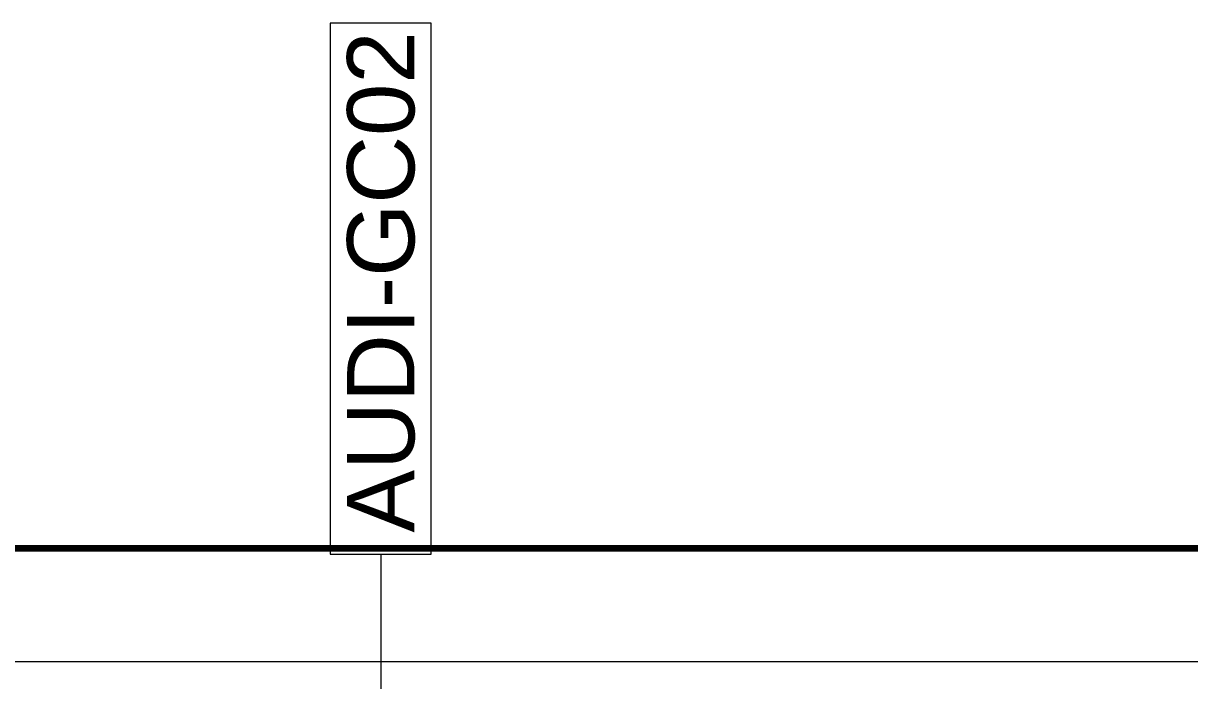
# Model space of a CAD drawing. Extents: x -2598 to 23780, y 0 to 8114.
# Drawn here: x 9563.5 to 9736.9, y 2862.1 to 2959.9 of the extents above; entities that cross this region are included whole.
import ezdxf
from ezdxf.enums import TextEntityAlignment as Align

# ---------------------------------------------------------------- set-up
doc = ezdxf.new("R2010")
doc.units = 0
doc.header["$LTSCALE"] = 25
doc.header["$MEASUREMENT"] = 0
doc.linetypes.add('HIDDEN2', pattern=[4.7625, 3.175, -1.5875])
doc.layers.get('0').update_dxf_attribs({"color": 9, "lineweight": 9})
for name, color, linetype, lineweight in [('06C', 9, 'Continuous', 9), ('21', 9, 'Continuous', 9), ('22', 8, 'Continuous', 9)]:
    doc.layers.add(name, color=color, linetype=linetype, lineweight=lineweight)
doc.styles.add('Arial', font='arial.ttf', dxfattribs={"height": 2.5})

# ---------------------------------------------------------------- blocks, each defined once
blk = doc.blocks.new('0_wallno')
blk.add_lwpolyline([(-7.84, 1.5), (7.942, 1.5), (7.942, -1.5), (-7.84, -1.5)], close=True)
blk.add_lwpolyline([(7.942, 0), (16.132, 0)])
at = {"style": 'Arial'}
blk.add_attdef('GENISLIK', text='', height=2, dxfattribs=at).set_placement((8.442, 0), align=Align.BOTTOM_LEFT)
blk.add_attdef('DUVARNO', text='', height=2, dxfattribs=at).set_placement((0, 0), align=Align.MIDDLE_CENTER)
blk.add_attdef('YUKSEKLIK', text='', height=2, dxfattribs=at).set_placement((8.442, -0.5), align=Align.TOP_LEFT)

msp = doc.modelspace()

# ---------------------------------------------------------------- linework, layer by layer
at = {"layer": '06C'}
msp.add_line((7067.5, 2865), (10767.5, 2865), dxfattribs=at)
at = {"layer": '21', "linetype": 'HIDDEN2', "ltscale": 0.1, "const_width": 1}
msp.add_lwpolyline([(9216.72, 2881.81), (9956.44, 2881.81), (9956.44, 2723.15), (9216.72, 2723.15)], close=True, dxfattribs=at)

# ---------------------------------------------------------------- block references
at = {"layer": '22'}
ref = msp.add_blockref('0_wallno', (9616.66, 2920.66), dxfattribs=dict(at, xscale=-5, yscale=5, zscale=5, rotation=90))
ref.add_attrib('DUVARNO', 'AUDI-GC02', dxfattribs={"layer": '0', "height": 10, "rotation": 90, "style": 'Arial'}).set_placement((9616.66, 2921.4), align=Align.MIDDLE_CENTER)

doc.saveas('drawing.dxf')
